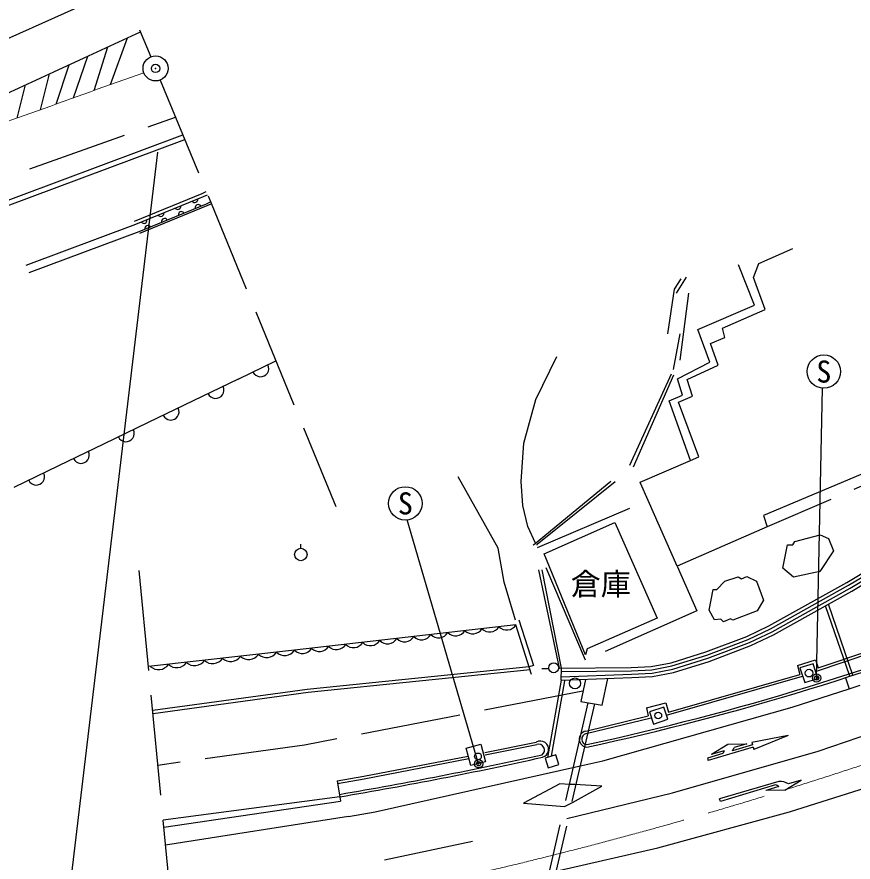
# Model space of a CAD drawing. Units: millimetres, scale not verified. Extents: x 40000 to 680000, y 20000 to 380000.
# Drawn here: x 443898 to 493908, y 262858 to 313413 of the extents above; entities that cross this region are included whole.
import ezdxf
from ezdxf.enums import TextEntityAlignment as Align

# ---------------------------------------------------------------- set-up
doc = ezdxf.new("R2010")
doc.units = ezdxf.units.MM
doc.header["$LTSCALE"] = 1000
doc.header["$PDMODE"] = 32
doc.header["$PDSIZE"] = 500
doc.linetypes.add('CHAIN', pattern=[18.5, 12, -1.5, 3.5, -1.5])
doc.linetypes.add('DASHED', pattern=[7.5, 6, -1.5])
for name, color, linetype, lineweight in [('M-BGD', 7, 'Continuous', 25), ('M-BGD-EXST', 7, 'Continuous', 25), ('M-BMK', 2, 'CHAIN', 13), ('M-BMK-HTXT', 7, 'Continuous', 13), ('M-BMK-SRVR', 3, 'Continuous', 25), ('M-STR-STRC', 7, 'Continuous', 25)]:
    doc.layers.add(name, color=color, linetype=linetype, lineweight=lineweight)
doc.layers.add('M-OTRS', color=6, linetype='Continuous')
doc.styles.add('ＭＳ ゴシック', font='')
doc.styles.get('ＭＳ ゴシック').set_extended_font_data('MS Gothic')

msp = doc.modelspace()

# ---------------------------------------------------------------- linework, layer by layer
at = {"layer": 'M-BGD', "linetype": 'DASHED'}
for p, q in [((436804, 347264), (451901, 311022)), ((452475, 309636), (462972, 284131)), ((488017, 296175), (487054, 298576)), ((483343, 296898), (483946, 297850)), ((483234, 297129), (483633, 297754)), ((482833, 294462), (483234, 297129)), ((483569, 292882), (484077, 296898)), ((484617, 294720), (488017, 296175)), ((483159, 292326), (483566, 294462)), ((485339, 292756), (484617, 294720)), ((474932, 290521), (476192, 293106)), ((480766, 286504), (483569, 292882)), ((483406, 291773), (485339, 292756)), ((480565, 286593), (483159, 292326)), ((483706, 290791), (483406, 291773)), ((482904, 290441), (483706, 290791)), ((474209, 287916), (474932, 290521)), ((484189, 286882), (482904, 290441)), ((506329, 290529), (488773, 282907)), ((474051, 285628), (474209, 287916)), ((474803, 281828), (480565, 286593)), ((475007, 281866), (480766, 286504)), ((472672, 281630), (470288, 285908)), ((474151, 284192), (474051, 285628)), ((474463, 282924), (474151, 284192)), ((475035, 281675), (481652, 284485)), ((474922, 281928), (474463, 282924)), ((473041, 279592), (472672, 281630)), ((476357, 274462), (474803, 281828)), ((476478, 274463), (475007, 281866)), ((477894, 274934), (475035, 281675)), ((453223, 259395), (451193, 280559)), ((483381, 280560), (484558, 277883)), ((473724, 277335), (473041, 279592)), ((493710, 273970), (492255, 278184)), ((493900, 274032), (492432, 278283)), ((484558, 277883), (477894, 274934)), ((473925, 277358), (474799, 274617)), ((476450, 273734), (475640, 269115)), ((476647, 273700), (475855, 269185)), ((477751, 273078), (461099, 269855)), ((478040, 272391), (473689, 253361)), ((478435, 272326), (474118, 253478)), ((461099, 269855), (452336, 268641))]:
    msp.add_line(p, q, dxfattribs=at)
at = {"layer": 'M-BGD'}
for p, q in [((444458, 298554), (451002, 301007)), ((444640, 298117), (451210, 300580)), ((488276, 298667), (490299, 299569)), ((487942, 297823), (488276, 298667)), ((488653, 295914), (487942, 297823)), ((486094, 294800), (488653, 295914)), ((486240, 294246), (486094, 294800)), ((485376, 293870), (486240, 294246)), ((485844, 292585), (485376, 293870)), ((457122, 291740), (459389, 292834)), ((483987, 291728), (485844, 292585)), ((457122, 291740), (454439, 290445)), ((484310, 290734), (483987, 291728)), ((483461, 290363), (484310, 290734)), ((454439, 290445), (451756, 289150)), ((484676, 287094), (483461, 290363)), ((451756, 289150), (449073, 287854)), ((449073, 287854), (446390, 286559)), ((481180, 285574), (484189, 286882)), ((484189, 286882), (484676, 287094)), ((446390, 286559), (443707, 285264)), ((495303, 286441), (488555, 283581)), ((481199, 285514), (481180, 285574)), ((481652, 284485), (481199, 285514)), ((483381, 280560), (481652, 284485)), ((493539, 279590), (501654, 284515)), ((493640, 279418), (501867, 284403)), ((493741, 279245), (501959, 284254)), ((493841, 279072), (502063, 284083)), ((475424, 281301), (479660, 283161)), ((479660, 283161), (482187, 277451)), ((488555, 283581), (488773, 282907)), ((488773, 282907), (483381, 280560)), ((490425, 282035), (491939, 282435)), ((491939, 282435), (492436, 282211)), ((492436, 282211), (492740, 281485)), ((489711, 280433), (489984, 281828)), ((489984, 281828), (490308, 281830)), ((490308, 281830), (490425, 282035)), ((477910, 275263), (475424, 281301)), ((492740, 281485), (491928, 280236)), ((490334, 279902), (489711, 280433)), ((491928, 280236), (490334, 279902)), ((485750, 279164), (486240, 279657)), ((486240, 279657), (487041, 279917)), ((487041, 279917), (487230, 279795)), ((487230, 279795), (487548, 279948)), ((487548, 279948), (488123, 279668)), ((488123, 279668), (488541, 278535)), ((488878, 276981), (493539, 279590)), ((485299, 277925), (485549, 279165)), ((485549, 279165), (485750, 279164)), ((488969, 276803), (493640, 279418)), ((489061, 276625), (493741, 279245)), ((489153, 276447), (493841, 279072)), ((488541, 278535), (488170, 277880)), ((485618, 277344), (485299, 277925)), ((488170, 277880), (486715, 277324)), ((491660, 274267), (501637, 277634)), ((491816, 274478), (501453, 277730)), ((473745, 277051), (460506, 275526)), ((474677, 274074), (473745, 277051)), ((482187, 277451), (478010, 275610)), ((485992, 277390), (485618, 277344)), ((486162, 277228), (485992, 277390)), ((486585, 277415), (486162, 277228)), ((486715, 277324), (486585, 277415)), ((487558, 276357), (488878, 276981)), ((487636, 276173), (488969, 276803)), ((487714, 275989), (489061, 276625)), ((485100, 275428), (487558, 276357)), ((485165, 275238), (487636, 276173)), ((487793, 275805), (489153, 276447)), ((460506, 275526), (451769, 274549)), ((478010, 275610), (477910, 275263)), ((485230, 275049), (487714, 275989)), ((485295, 274860), (487793, 275805)), ((483026, 274786), (485100, 275428)), ((483075, 274592), (485165, 275238)), ((483123, 274398), (485230, 275049)), ((474533, 274535), (461267, 273185)), ((474799, 274617), (474533, 274533)), ((480641, 274490), (481841, 274558)), ((481841, 274558), (483026, 274786)), ((481866, 274360), (483075, 274592)), ((483172, 274203), (485295, 274860)), ((490578, 274615), (491657, 274950)), ((490578, 274615), (490730, 274084)), ((491511, 274727), (490730, 274473)), ((491797, 273846), (491511, 274727)), ((491657, 274950), (491816, 274478)), ((474587, 274361), (461325, 273006)), ((475299, 274443), (475704, 274446)), ((476357, 274462), (480641, 274490)), ((476442, 273934), (480660, 274091)), ((476450, 273734), (476478, 274463)), ((476470, 274258), (480651, 274290)), ((480651, 274290), (481866, 274360)), ((480660, 274091), (481890, 274161)), ((481890, 274161), (483123, 274398)), ((481915, 273962), (483172, 274203)), ((482863, 271828), (490730, 274084)), ((490730, 274473), (491017, 273592)), ((494122, 274105), (493450, 273886)), ((476450, 273734), (480669, 273891)), ((477902, 273788), (477620, 272461)), ((478906, 272247), (479233, 273838)), ((480669, 273891), (481915, 273962)), ((482750, 271640), (490892, 273975)), ((491017, 273592), (491797, 273846)), ((493450, 273886), (493664, 273229)), ((461267, 273185), (452022, 271916)), ((461325, 273006), (452040, 271731)), ((490255, 272131), (493664, 273229)), ((493664, 273229), (494336, 273448)), ((477620, 272461), (478906, 272247)), ((481543, 272076), (482702, 272387)), ((481543, 272076), (481658, 271606)), ((482591, 272131), (481723, 271850)), ((482828, 271400), (482591, 272131)), ((482702, 272387), (482863, 271828)), ((477916, 270690), (481658, 271606)), ((477952, 270544), (481838, 271496)), ((481723, 271850), (481961, 271118)), ((481961, 271118), (482828, 271400)), ((471876, 269420), (474956, 270031)), ((470770, 269682), (471652, 269907)), ((471038, 268630), (470770, 269682)), ((471652, 269907), (471921, 268856)), ((471905, 269272), (474985, 269884)), ((464649, 267993), (470893, 269199)), ((464676, 267846), (470930, 269054)), ((476130, 269274), (475492, 269067)), ((475492, 269067), (475678, 268495)), ((476316, 268702), (476130, 269274)), ((471921, 268856), (471038, 268630)), ((475678, 268495), (476316, 268702)), ((463046, 267709), (464649, 267993)), ((463046, 267709), (463259, 266508)), ((463072, 267562), (464676, 267846)), ((463214, 266764), (452650, 265369)), ((452690, 264953), (463259, 266508))]:
    msp.add_line(p, q, dxfattribs=at)
at = {"layer": 'M-BGD', "linetype": 'DASHED'}
for points in [[(412636, 298095), (430008, 306083), (442597, 311784), (450168, 315181)], [(413692, 292055), (415249, 292763), (421825, 295778), (430454, 299251), (437597, 301829), (453389, 307415)]]:
    msp.add_lwpolyline(points, dxfattribs=at)
at = {"layer": 'M-BGD'}
for points in [[(421980, 294299), (429347, 297463), (441537, 301782), (453822, 306362)], [(422098, 294023), (429456, 297184), (441640, 301500), (453936, 306085)], [(450926, 301192), (454972, 302858), (455221, 302963)], [(451002, 301007), (455048, 302674), (455297, 302778)], [(451210, 300580), (455229, 302239), (455476, 302343)], [(451256, 300469), (455275, 302128), (455522, 302232)]]:
    msp.add_lwpolyline(points, dxfattribs=at)
for centre, radius in [((476002, 274482), 300), ((491274, 274160), 230), ((477277, 273548), 327), ((482256, 271628), 200), ((471473, 269183), 200)]:
    msp.add_circle(centre, radius, dxfattribs=at)
for centre, radius, start, end in [((454529, 302499), 186, 213.5017, 11.2697), ((453517, 302082), 186, 213.4998, 11.2701), ((454740, 302000), 184, 33.1853, 191.6836), ((452506, 301665), 186, 213.5016, 11.2683), ((452731, 301170), 184, 33.1854, 191.685), ((453735, 301585), 184, 33.1847, 191.6842), ((451494, 301249), 186, 213.5016, 11.2683), ((451726, 300755), 184, 33.1847, 191.6842), ((458466, 292385), 497, 205.3736, 26.164), ((455782, 291089), 497, 205.3731, 26.1646), ((453099, 289794), 497, 205.3728, 26.1633), ((450416, 288499), 497, 205.3728, 26.1633), ((447733, 287204), 497, 205.3723, 26.1643), ((445050, 285908), 497, 205.3723, 26.1643), ((444113, 426800), 160526, 282.17961, 291.95476), ((444113, 426800), 160676, 282.17231, 291.95476), ((473190, 277390), 650, 224.5675, 328.5709), ((469117, 276921), 650, 224.5675, 328.5709), ((470135, 277038), 650, 224.5675, 328.5709), ((471153, 277155), 650, 224.5675, 328.5709), ((472172, 277273), 650, 224.5675, 328.5709), ((465043, 276452), 650, 224.5675, 328.5709), ((466062, 276569), 650, 224.5675, 328.5709), ((467080, 276686), 650, 224.5675, 328.5709), ((468098, 276804), 650, 224.5675, 328.5709), ((459915, 275927), 714, 226.9118, 325.8516), ((460970, 275983), 650, 224.5675, 328.5709), ((461988, 276100), 650, 224.5675, 328.5709), ((463006, 276217), 650, 224.5675, 328.5709), ((464025, 276335), 650, 224.5675, 328.5709), ((455601, 275444), 714, 226.9118, 325.8516), ((456680, 275565), 714, 226.9118, 325.8516), ((457758, 275686), 714, 226.9118, 325.8516), ((458837, 275806), 714, 226.9118, 325.8516), ((452365, 275083), 714, 226.9118, 325.8516), ((453444, 275203), 714, 226.9118, 325.8516), ((454522, 275324), 714, 226.9118, 325.8516), ((478009, 270218), 482, 102.6164, 267.9684), ((478009, 270218), 332, 102.6164, 265.0397), ((475209, 269607), 494, 284.8016, 120.9192), ((475109, 269561), 346, 304.2619, 111.0528), ((420532, 517745), 254435, 279.65103, 282.43113), ((420532, 517745), 254585, 279.65126, 282.43113)]:
    msp.add_arc(centre, radius, start, end, dxfattribs=at)
at = {"layer": 'M-BGD-EXST'}
for p, q in [((491724, 273870), (492076, 291203)), ((471513, 268740), (467242, 283321)), ((460879, 281634), (460879, 281884))]:
    msp.add_line(p, q, dxfattribs=at)
for centre, radius in [((492158, 292199), 1000), ((467129, 284314), 1000), ((460879, 281259), 375), ((491724, 273870), 250), ((491724, 273870), 125), ((471513, 268740), 250), ((471513, 268740), 125)]:
    msp.add_circle(centre, radius, dxfattribs=at)
for p in [(491724, 273870), (471513, 268740)]:
    msp.add_point(p, dxfattribs=at)
at = {"layer": 'M-BMK'}
for centre, radius, start, end in [((1842114, -3579066), 4130289, 109.67539, 110.05013), ((413450, 511876), 256343, 279.10964, 292.30396)]:
    msp.add_arc(centre, radius, start, end, dxfattribs=at)
at = {"layer": 'M-BMK-SRVR'}
msp.add_circle((452189, 310330), 750, dxfattribs=at)
at = {"layer": 'M-OTRS'}
msp.add_point((452189, 310330), dxfattribs=at)
at = {"layer": 'M-STR-STRC'}
for p, q in [((426076, 300899), (451280, 312512)), ((449490, 309364), (450520, 312162)), ((448525, 309018), (449329, 311613)), ((447280, 308572), (448146, 311068)), ((446237, 308197), (447029, 310554)), ((445303, 307862), (445856, 310013)), ((443910, 307361), (444410, 309347)), ((452307, 305323), (445399, 247485)), ((491811, 269499), (503563, 273479)), ((478946, 268919), (490255, 272131)), ((490017, 270428), (487844, 270019)), ((487844, 270019), (487886, 269876)), ((490017, 270428), (487972, 269588)), ((483112, 266994), (491811, 269499)), ((487929, 269732), (485244, 268937)), ((485447, 269310), (486416, 269910)), ((485447, 269310), (486214, 269537)), ((486416, 269910), (487556, 269934)), ((487886, 269876), (486688, 269521)), ((487556, 269934), (486789, 269707)), ((487929, 269732), (487972, 269588)), ((486113, 269350), (485202, 269081)), ((485202, 269081), (485244, 268937)), ((465321, 265862), (477501, 268595)), ((477501, 268595), (478946, 268919)), ((490107, 265862), (499380, 268808)), ((476375, 267540), (474203, 266373)), ((476949, 267508), (476375, 267540)), ((477256, 267491), (476949, 267508)), ((478889, 267402), (477256, 267491)), ((489473, 267686), (485926, 266636)), ((489276, 267471), (485968, 266492)), ((489835, 267167), (490805, 267767)), ((490805, 267767), (490038, 267540)), ((476787, 265474), (483112, 266994)), ((477123, 266413), (478889, 267402)), ((489463, 267370), (488695, 267143)), ((489835, 267167), (488695, 267143)), ((485968, 266492), (485926, 266636)), ((474203, 266373), (476646, 266193)), ((476646, 266193), (477123, 266413)), ((463735, 265589), (452794, 263864)), ((463735, 265589), (465321, 265862)), ((482235, 263713), (490107, 265862)), ((471136, 264083), (465887, 262979)), ((476304, 262357), (482235, 263713))]:
    msp.add_line(p, q, dxfattribs=at)
for centre, radius, start, end in [((485734, 269677), 500, 319.2446, 343.7393), ((485865, 270089), 1000, 325.4033, 337.5805), ((489136, 266991), 500, 49.2446, 73.7393), ((489517, 266687), 1000, 58.5776, 92.4788)]:
    msp.add_arc(centre, radius, start, end, dxfattribs=at)

# ---------------------------------------------------------------- texts
at = {"layer": 'M-BGD-EXST', "style": 'ＭＳ ゴシック'}
for p in [(492158, 292199), (467129, 284314)]:
    msp.add_text('S', height=1320, dxfattribs=at).set_placement(p, align=Align.MIDDLE_CENTER)
at = {"layer": 'M-BMK-HTXT', "style": 'ＭＳ ゴシック'}
msp.add_text('倉庫', height=1320, dxfattribs=at).set_placement((477018, 278432), align=Align.BOTTOM_LEFT)

doc.saveas('drawing.dxf')
